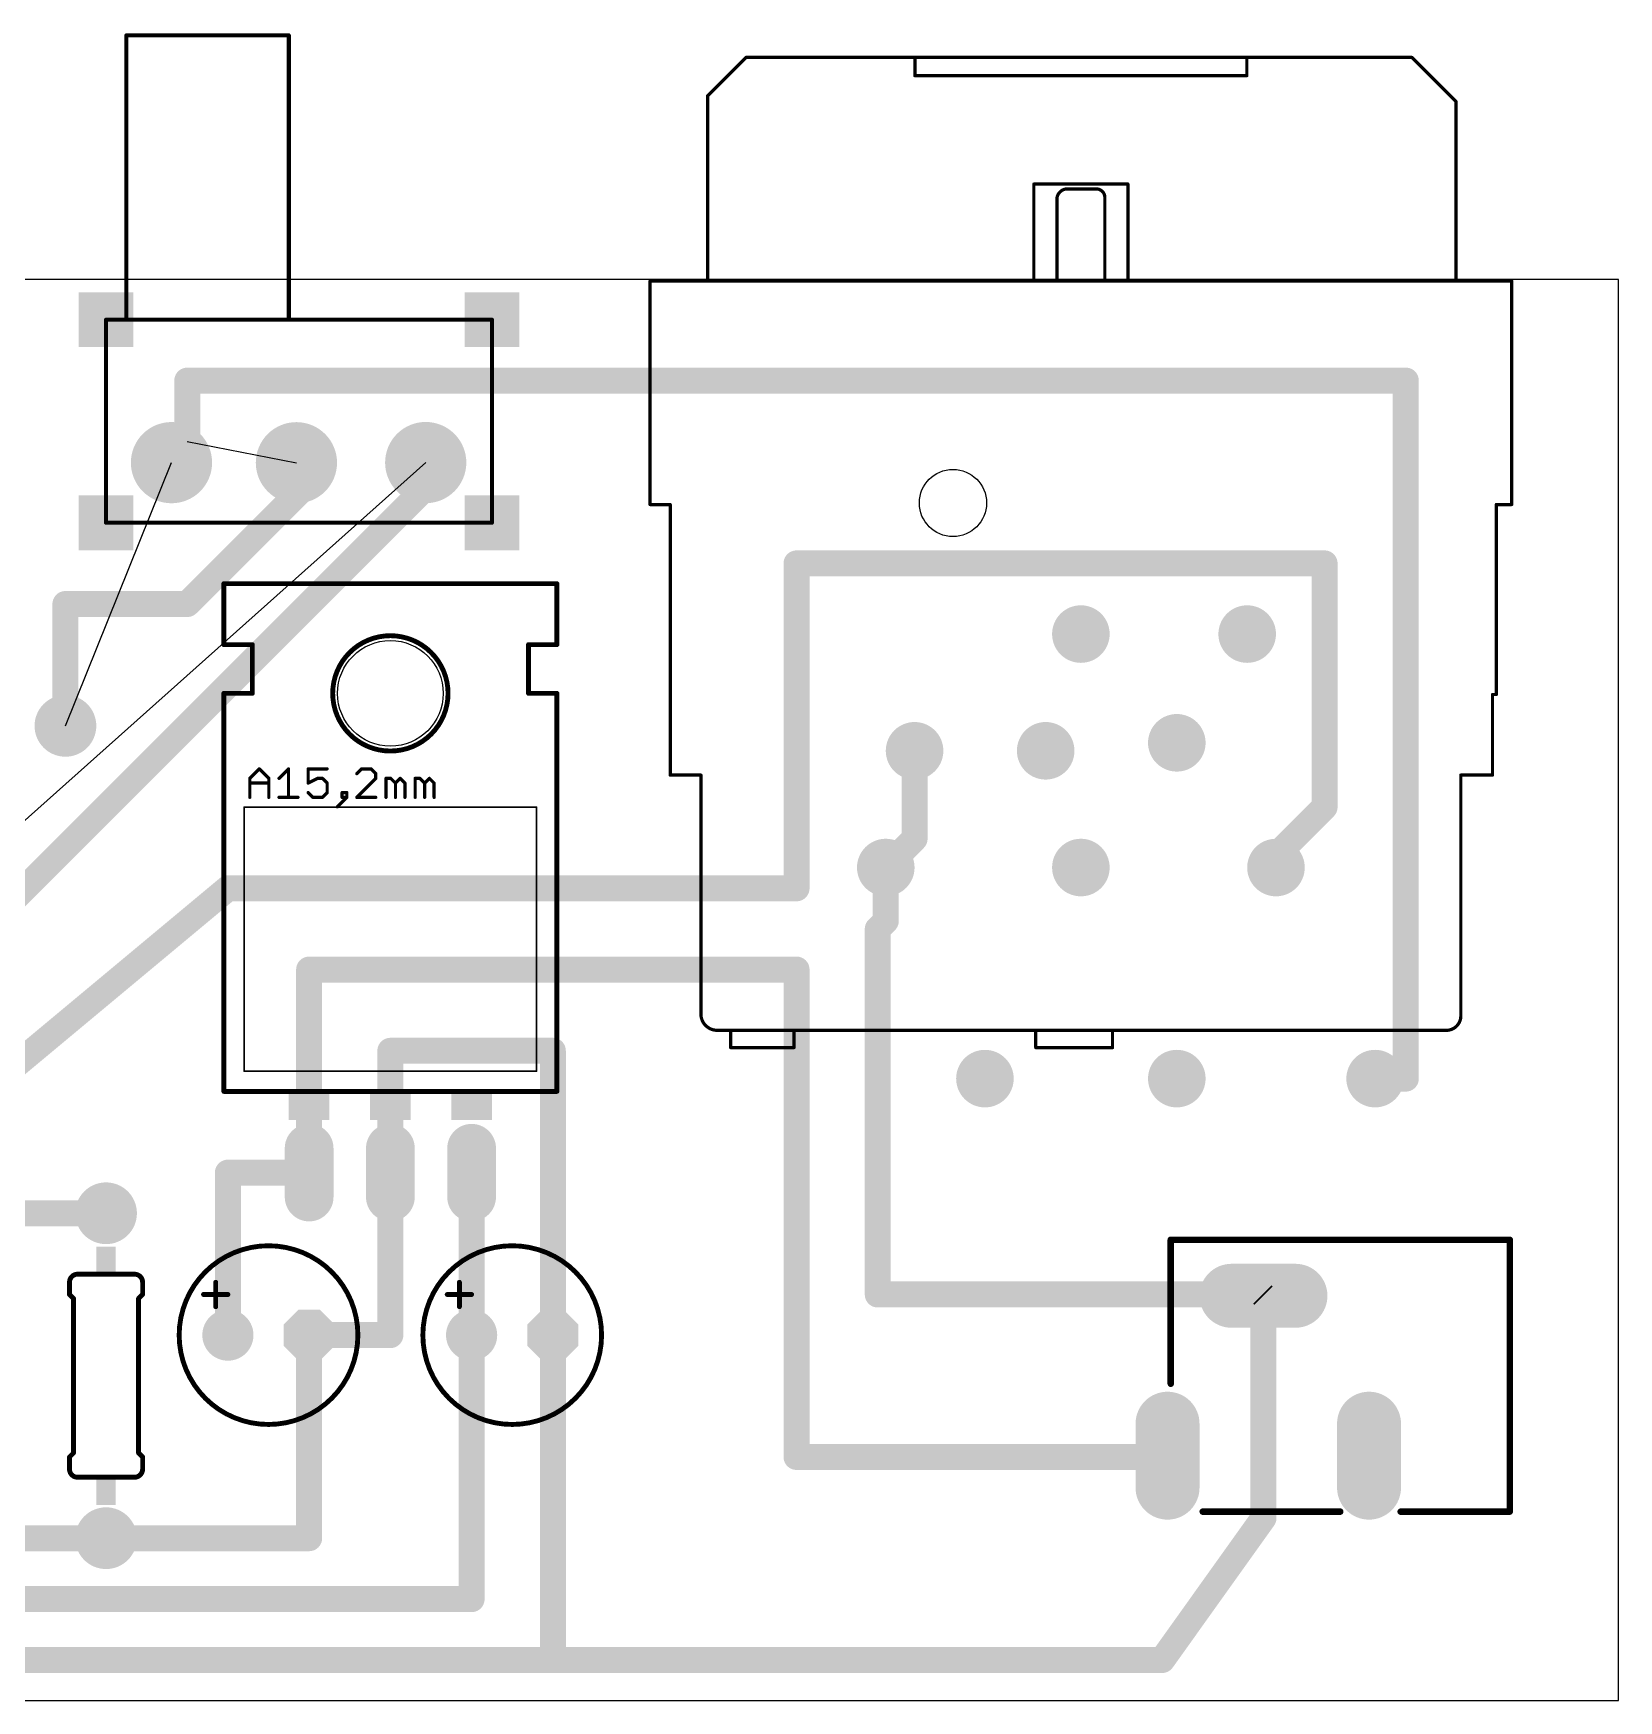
# Model space of a CAD drawing. Extents: x -0.21 to 4.21, y 1.15 to 3.55.
# Drawn here: x 2.26 to 4.212, y 1.15 to 3.203 of the extents above; entities that cross this region are included whole.
import ezdxf

# ---------------------------------------------------------------- set-up
doc = ezdxf.new("R2010")
doc.units = 0
for name, color, linetype in [('16', 175, 'CONTINUOUS'), ('17', 82, 'CONTINUOUS'), ('19', 53, 'CONTINUOUS'), ('20', 7, 'CONTINUOUS'), ('21', 253, 'CONTINUOUS')]:
    doc.layers.add(name, color=color, linetype=linetype)

# ---------------------------------------------------------------- blocks, each defined once
blk = doc.blocks.new('ROUNDP')
at = {"const_width": 0.5}
blk.add_lwpolyline([(0, -0.25, 1), (0, 0.25, 1), (0, -0.25)], format="xyb", dxfattribs=at)
blk = doc.blocks.new('OCTAGONP')
at = {"const_width": 0.5}
blk.add_lwpolyline([(-0.25, -0.103553), (-0.25, 0.103553), (-0.103553, 0.25), (0.103553, 0.25), (0.25, 0.103553), (0.25, -0.103553), (0.103553, -0.25), (-0.103553, -0.25), (-0.25, -0.103553), (-0.25, 0.103553)], dxfattribs=at)
blk = doc.blocks.new('RECT')
blk.add_solid([(-0.5, -0.5), (0.5, -0.5), (-0.5, 0.5), (0.5, 0.5)])
blk = doc.blocks.new('LONGP100')
at = {"const_width": 1}
blk.add_lwpolyline([(-0.5, 0), (0.5, 0)], dxfattribs=at)
at = {"const_width": 0.5}
for points in [[(-0.5, 0.25, 1), (-0.5, -0.25)], [(0.5, -0.25, 1), (0.5, 0.25)]]:
    blk.add_lwpolyline(points, format="xyb", dxfattribs=at)
blk = doc.blocks.new('SQUAREP')
blk.add_solid([(-0.5, -0.5), (0.5, -0.5), (-0.5, 0.5), (0.5, 0.5)])

msp = doc.modelspace()

# ---------------------------------------------------------------- linework, layer by layer
at = {"layer": '16', "const_width": 0.032}
for points in [[(3.95, 2.775), (2.45, 2.775)], [(2.45, 2.775), (2.45, 2.7)], [(3.95, 1.915748), (3.95, 2.775)], [(2.75, 2.65), (2.2, 2.1)], [(2.6, 2.65), (2.45, 2.5)], [(3.2, 2.15), (3.2, 2.55)], [(3.2, 2.55), (3.85, 2.55)], [(3.85, 2.25), (3.85, 2.55)], [(2.45, 2.5), (2.3, 2.5)], [(2.3, 2.5), (2.3, 2.35)], [(3.345276, 2.319291), (3.345276, 2.211024)], [(3.790157, 2.190157), (3.85, 2.25)], [(3.345276, 2.211024), (3.309843, 2.175591)], [(3.790157, 2.175591), (3.790157, 2.190157)], [(3.309843, 2.175591), (3.309843, 2.109843)], [(2.2, 1.9), (2.5, 2.15)], [(3.2, 2.15), (2.5, 2.15)], [(3.309843, 2.109843), (3.3, 2.1)], [(3.3, 2.1), (3.3, 1.65)], [(2.6, 1.8), (2.6, 2.05)], [(2.6, 2.05), (3.2, 2.05)], [(3.2, 2.05), (3.2, 1.45)], [(2.9, 1.95), (2.7, 1.95)], [(2.7, 1.95), (2.7, 1.8)], [(2.9, 1.6), (2.9, 1.95)], [(3.912205, 1.915748), (3.95, 1.915748)], [(2.6, 1.8), (2.5, 1.8)], [(2.5, 1.8), (2.5, 1.6)], [(2.7, 1.8), (2.7, 1.6)], [(2.8, 1.8), (2.8, 1.6)], [(2.35, 1.75), (2.175, 1.75)], [(3.3, 1.65), (3.773228, 1.65)], [(3.773228, 1.65), (3.774803, 1.648425)], [(3.774803, 1.648425), (3.774803, 1.374803)], [(2.7, 1.6), (2.6, 1.6)], [(2.6, 1.35), (2.6, 1.6)], [(2.8, 1.275), (2.8, 1.6)], [(2.9, 1.2), (2.9, 1.6)], [(3.2, 1.45), (3.656693, 1.45)], [(3.656693, 1.45), (3.656693, 1.451575)], [(3.774803, 1.374803), (3.65, 1.2)], [(2.35, 1.35), (2.175, 1.35)], [(2.35, 1.35), (2.6, 1.35)], [(2, 1.275), (2.8, 1.275)], [(0.3, 1.2), (2.9, 1.2)], [(3.65, 1.2), (2.9, 1.2)]]:
    msp.add_lwpolyline(points, dxfattribs=at)
at = {"layer": '16', "const_width": 0.016}
for points in [[(2.45, 2.783, 1), (2.45, 2.767)], [(2.458, 2.775, 1), (2.442, 2.775)], [(3.958, 2.775, 1), (3.942, 2.775)], [(3.95, 2.767, 1), (3.95, 2.783)], [(2.442, 2.7, 1), (2.458, 2.7)], [(2.605657, 2.644343, 1), (2.594343, 2.655657)], [(2.755657, 2.644343, 1), (2.744343, 2.655657)], [(3.208, 2.55, 1), (3.192, 2.55)], [(3.2, 2.558, 1), (3.2, 2.542)], [(3.858, 2.55, 1), (3.842, 2.55)], [(3.85, 2.542, 1), (3.85, 2.558)], [(2.3, 2.508, 1), (2.3, 2.492)], [(2.308, 2.5, 1), (2.292, 2.5)], [(2.444343, 2.505657, 1), (2.455657, 2.494343)], [(2.45, 2.492, 1), (2.45, 2.508)], [(2.292, 2.35, 1), (2.308, 2.35)], [(3.353276, 2.319291, 1), (3.337276, 2.319291)], [(3.842, 2.25, 1), (3.858, 2.25)], [(3.855657, 2.244343, 1), (3.844343, 2.255657)], [(3.337276, 2.211024, 1), (3.353276, 2.211024)], [(3.350932, 2.205367, 1), (3.339619, 2.21668)], [(3.798157, 2.190157, 1), (3.782157, 2.190157)], [(3.784501, 2.195814, 1), (3.795814, 2.184501)], [(3.317843, 2.175591, 1), (3.301843, 2.175591)], [(3.304186, 2.181247, 1), (3.315499, 2.169934)], [(3.782157, 2.175591, 1), (3.798157, 2.175591)], [(2.5, 2.158, 1), (2.5, 2.142)], [(2.505121, 2.143854, 1), (2.494879, 2.156146)], [(3.192, 2.15, 1), (3.208, 2.15)], [(3.2, 2.142, 1), (3.2, 2.158)], [(3.308, 2.1, 1), (3.292, 2.1)], [(3.301843, 2.109843, 1), (3.317843, 2.109843)], [(3.315499, 2.104186, 1), (3.304186, 2.115499)], [(3.294343, 2.105657, 1), (3.305657, 2.094343)], [(2.608, 2.05, 1), (2.592, 2.05)], [(2.6, 2.058, 1), (2.6, 2.042)], [(3.208, 2.05, 1), (3.192, 2.05)], [(3.2, 2.042, 1), (3.2, 2.058)], [(2.7, 1.958, 1), (2.7, 1.942)], [(2.708, 1.95, 1), (2.692, 1.95)], [(2.908, 1.95, 1), (2.892, 1.95)], [(2.9, 1.942, 1), (2.9, 1.958)], [(3.912205, 1.923748, 1), (3.912205, 1.907748)], [(3.95, 1.907748, 1), (3.95, 1.923748)], [(3.942, 1.915748, 1), (3.958, 1.915748)], [(2.5, 1.808, 1), (2.5, 1.792)], [(2.508, 1.8, 1), (2.492, 1.8)], [(2.592, 1.8, 1), (2.608, 1.8)], [(2.6, 1.792, 1), (2.6, 1.808)], [(2.708, 1.8, 1), (2.692, 1.8)], [(2.692, 1.8, 1), (2.708, 1.8)], [(2.808, 1.8, 1), (2.792, 1.8)], [(2.35, 1.742, 1), (2.35, 1.758)], [(3.3, 1.658, 1), (3.3, 1.642)], [(3.778885, 1.655657, 1), (3.767571, 1.644343)], [(3.782803, 1.648425, 1), (3.766803, 1.648425)], [(3.773228, 1.642, 1), (3.773228, 1.658)], [(3.292, 1.65, 1), (3.308, 1.65)], [(3.769146, 1.642768, 1), (3.78046, 1.654082)], [(2.492, 1.6, 1), (2.508, 1.6)], [(2.6, 1.608, 1), (2.6, 1.592)], [(2.608, 1.6, 1), (2.592, 1.6)], [(2.692, 1.6, 1), (2.708, 1.6)], [(2.7, 1.592, 1), (2.7, 1.608)], [(2.808, 1.6, 1), (2.792, 1.6)], [(2.792, 1.6, 1), (2.808, 1.6)], [(2.908, 1.6, 1), (2.892, 1.6)], [(2.892, 1.6, 1), (2.908, 1.6)], [(3.2, 1.458, 1), (3.2, 1.442)], [(3.192, 1.45, 1), (3.208, 1.45)], [(3.664693, 1.451575, 1), (3.648693, 1.451575)], [(3.648693, 1.45, 1), (3.664693, 1.45)], [(3.656693, 1.442, 1), (3.656693, 1.458)], [(3.766803, 1.374803, 1), (3.782803, 1.374803)], [(3.781314, 1.370155, 1), (3.768292, 1.379452)], [(2.35, 1.358, 1), (2.35, 1.342)], [(2.35, 1.342, 1), (2.35, 1.358)], [(2.592, 1.35, 1), (2.608, 1.35)], [(2.6, 1.342, 1), (2.6, 1.358)], [(2.792, 1.275, 1), (2.808, 1.275)], [(2.8, 1.267, 1), (2.8, 1.283)], [(2.9, 1.208, 1), (2.9, 1.192)], [(2.9, 1.192, 1), (2.9, 1.208)], [(3.643489, 1.204649, 1), (3.656511, 1.195351)], [(3.65, 1.192, 1), (3.65, 1.208)], [(2.892, 1.2, 1), (2.908, 1.2)]]:
    msp.add_lwpolyline(points, format="xyb", dxfattribs=at)
at = {"layer": '19'}
for p, q in [((2.45, 2.7), (2.584335, 2.673898)), ((2.1, 2.1), (2.743508, 2.674094)), ((2.3, 2.35), (2.430539, 2.674008))]:
    msp.add_line(p, q, dxfattribs=at)
at = {"layer": '20'}
for p, q in [((4.212008, 2.899606), (0.2, 2.899606)), ((4.212008, 1.15), (4.212008, 2.899606)), ((0.2, 1.15), (4.212008, 1.15))]:
    msp.add_line(p, q, dxfattribs=at)
for centre, radius in [((3.39252, 2.624409), 0.041339), ((2.7, 2.39), 0.065)]:
    msp.add_circle(centre, radius, dxfattribs=at)
at = {"layer": '21'}
for points, const_width in [([(2.375, 2.85), (2.375, 3.2)], 0.005), ([(2.375, 3.2), (2.575, 3.2)], 0.005), ([(2.575, 3.2), (2.575, 2.85)], 0.005), ([(3.137795, 3.172835), (3.090551, 3.125591)], 0.004), ([(3.596063, 3.172835), (3.137795, 3.172835)], 0.004), ([(3.345669, 3.171654), (3.345669, 3.150394)], 0.004), ([(3.95748, 3.172835), (3.595276, 3.172835)], 0.004), ([(3.754331, 3.150394), (3.754331, 3.170472)], 0.004), ([(4.011811, 3.118504), (3.95748, 3.172835)], 0.004), ([(3.345669, 3.150394), (3.754331, 3.150394)], 0.004), ([(3.090551, 3.125591), (3.090551, 2.897638)], 0.004), ([(4.011811, 2.897638), (4.011811, 3.118504)], 0.004), ([(3.607874, 3.016929), (3.492126, 3.016929)], 0.004), ([(3.492126, 3.016929), (3.492126, 2.898819)], 0.004), ([(3.607874, 2.898819), (3.607874, 3.016929)], 0.004), ([(3.520472, 2.998031), (3.520472, 2.9)], 0.004), ([(3.568898, 3.011024), (3.533465, 3.011024)], 0.004), ([(3.579528, 2.9), (3.579528, 3.000394)], 0.004), ([(3.090551, 2.897638), (3.019685, 2.897638)], 0.004), ([(3.019685, 2.897638), (3.019685, 2.622441)], 0.004), ([(4.011811, 2.897638), (3.091732, 2.897638)], 0.004), ([(4.080315, 2.897638), (4.011811, 2.897638)], 0.004), ([(4.080315, 2.622441), (4.080315, 2.897638)], 0.004), ([(2.375, 2.85), (2.35, 2.85)], 0.005), ([(2.35, 2.85), (2.35, 2.6)], 0.005), ([(2.575, 2.85), (2.375, 2.85)], 0.005), ([(2.825, 2.85), (2.575, 2.85)], 0.005), ([(2.825, 2.6), (2.825, 2.85)], 0.005), ([(3.019685, 2.622441), (3.044488, 2.622441)], 0.004), ([(3.044488, 2.622441), (3.044488, 2.28937)], 0.004), ([(4.061417, 2.388583), (4.061417, 2.622441)], 0.004), ([(4.061417, 2.622441), (4.080315, 2.622441)], 0.004), ([(2.35, 2.6), (2.575, 2.6)], 0.005), ([(2.575, 2.6), (2.775, 2.6)], 0.005), ([(2.775, 2.6), (2.825, 2.6)], 0.005), ([(2.905, 2.525), (2.495, 2.525)], 0.006), ([(2.495, 2.45), (2.495, 2.525)], 0.006), ([(2.905, 2.45), (2.905, 2.525)], 0.006), ([(2.53, 2.45), (2.495, 2.45)], 0.006), ([(2.53, 2.39), (2.53, 2.45)], 0.006), ([(2.87, 2.39), (2.87, 2.45)], 0.006), ([(2.87, 2.45), (2.905, 2.45)], 0.006), ([(2.495, 1.9), (2.495, 2.39)], 0.006), ([(2.495, 2.39), (2.53, 2.39)], 0.006), ([(2.905, 2.39), (2.87, 2.39)], 0.006), ([(2.905, 1.9), (2.905, 2.39)], 0.006), ([(4.056693, 2.28937), (4.056693, 2.388583)], 0.004), ([(4.056693, 2.388583), (4.061417, 2.388583)], 0.004), ([(2.527, 2.285353), (2.538677, 2.29703)], 0.004), ([(2.538677, 2.29703), (2.550353, 2.285353)], 0.004), ([(2.562911, 2.285353), (2.574587, 2.29703)], 0.004), ([(2.574587, 2.29703), (2.574587, 2.262)], 0.004), ([(2.622175, 2.29703), (2.598821, 2.29703)], 0.004), ([(2.598821, 2.29703), (2.598821, 2.279515)], 0.004), ([(2.664511, 2.29703), (2.658672, 2.291192)], 0.004), ([(2.676187, 2.29703), (2.664511, 2.29703)], 0.004), ([(2.682026, 2.291192), (2.676187, 2.29703)], 0.004), ([(2.527, 2.262), (2.527, 2.285353)], 0.004), ([(2.527, 2.279515), (2.550353, 2.279515)], 0.004), ([(2.550353, 2.285353), (2.550353, 2.262)], 0.004), ([(2.598821, 2.279515), (2.610498, 2.285353)], 0.004), ([(2.610498, 2.285353), (2.616336, 2.285353)], 0.004), ([(2.616336, 2.285353), (2.622175, 2.279515)], 0.004), ([(2.622175, 2.279515), (2.622175, 2.267838)], 0.004), ([(2.658672, 2.262), (2.682026, 2.285353)], 0.004), ([(2.682026, 2.285353), (2.682026, 2.291192)], 0.004), ([(2.694583, 2.262), (2.694583, 2.285353)], 0.004), ([(2.694583, 2.285353), (2.700421, 2.285353)], 0.004), ([(2.700421, 2.285353), (2.70626, 2.279515)], 0.004), ([(2.70626, 2.279515), (2.712098, 2.285353)], 0.004), ([(2.70626, 2.279515), (2.70626, 2.262)], 0.004), ([(2.712098, 2.285353), (2.717936, 2.279515)], 0.004), ([(2.717936, 2.279515), (2.717936, 2.262)], 0.004), ([(2.730494, 2.262), (2.730494, 2.285353)], 0.004), ([(2.730494, 2.285353), (2.736332, 2.285353)], 0.004), ([(2.736332, 2.285353), (2.74217, 2.279515)], 0.004), ([(2.74217, 2.279515), (2.748009, 2.285353)], 0.004), ([(2.74217, 2.279515), (2.74217, 2.262)], 0.004), ([(2.748009, 2.285353), (2.753847, 2.279515)], 0.004), ([(2.753847, 2.279515), (2.753847, 2.262)], 0.004), ([(3.044488, 2.28937), (3.082283, 2.28937)], 0.004), ([(3.082283, 2.28937), (3.082283, 1.995276)], 0.004), ([(4.017717, 1.992913), (4.017717, 2.28937)], 0.004), ([(4.017717, 2.28937), (4.056693, 2.28937)], 0.004), ([(2.562911, 2.262), (2.586264, 2.262)], 0.004), ([(2.60466, 2.262), (2.598821, 2.267838)], 0.004), ([(2.616336, 2.262), (2.60466, 2.262)], 0.004), ([(2.622175, 2.267838), (2.616336, 2.262)], 0.004), ([(2.634732, 2.250323), (2.646409, 2.262)], 0.004), ([(2.646409, 2.267838), (2.64057, 2.267838)], 0.004), ([(2.64057, 2.267838), (2.64057, 2.262)], 0.004), ([(2.64057, 2.262), (2.646409, 2.262)], 0.004), ([(2.646409, 2.262), (2.646409, 2.267838)], 0.004), ([(2.682026, 2.262), (2.658672, 2.262)], 0.004), ([(2.88, 2.25), (2.52, 2.25)], 0.002), ([(2.52, 1.925), (2.52, 2.25)], 0.002), ([(2.88, 2.25), (2.88, 1.925)], 0.002), ([(3.102362, 1.975197), (4, 1.975197)], 0.004), ([(3.118898, 1.953937), (3.118898, 1.974016)], 0.004), ([(3.19685, 1.972835), (3.19685, 1.953937)], 0.004), ([(3.494488, 1.953937), (3.494488, 1.974016)], 0.004), ([(3.588976, 1.972835), (3.588976, 1.953937)], 0.004), ([(3.19685, 1.953937), (3.118898, 1.953937)], 0.004), ([(3.588976, 1.953937), (3.494488, 1.953937)], 0.004), ([(2.52, 1.925), (2.88, 1.925)], 0.002), ([(2.495, 1.9), (2.905, 1.9)], 0.006), ([(3.66063, 1.717323), (3.66063, 1.540157)], 0.008), ([(4.077953, 1.717323), (3.66063, 1.717323)], 0.008), ([(4.077953, 1.382677), (4.077953, 1.717323)], 0.008), ([(4.077953, 1.717323), (4.077953, 1.715354)], 0.008), ([(2.305, 1.665), (2.305, 1.65)], 0.006), ([(2.385, 1.675), (2.315, 1.675)], 0.006), ([(2.395, 1.665), (2.395, 1.65)], 0.006), ([(2.485, 1.65), (2.485, 1.665)], 0.006), ([(2.785, 1.65), (2.785, 1.665)], 0.006), ([(2.31, 1.645), (2.305, 1.65)], 0.006), ([(2.31, 1.645), (2.31, 1.455)], 0.006), ([(2.39, 1.645), (2.395, 1.65)], 0.006), ([(2.39, 1.645), (2.39, 1.455)], 0.006), ([(2.47, 1.65), (2.485, 1.65)], 0.006), ([(2.485, 1.635), (2.485, 1.65)], 0.006), ([(2.485, 1.65), (2.5, 1.65)], 0.006), ([(2.77, 1.65), (2.785, 1.65)], 0.006), ([(2.785, 1.635), (2.785, 1.65)], 0.006), ([(2.785, 1.65), (2.8, 1.65)], 0.006), ([(2.31, 1.455), (2.305, 1.45)], 0.006), ([(2.39, 1.455), (2.395, 1.45)], 0.006), ([(2.305, 1.435), (2.305, 1.45)], 0.006), ([(2.395, 1.435), (2.395, 1.45)], 0.006), ([(2.385, 1.425), (2.315, 1.425)], 0.006), ([(3.7, 1.382677), (3.869291, 1.382677)], 0.008), ([(3.943701, 1.382677), (4.077953, 1.382677)], 0.008)]:
    msp.add_lwpolyline(points, dxfattribs=dict(at, const_width=const_width))
for points, const_width in [([(2.37625, 3.2, 1), (2.37375, 3.2)], 0.0025), ([(2.375, 3.20125, 1), (2.375, 3.19875)], 0.0025), ([(2.57625, 3.2, 1), (2.57375, 3.2)], 0.0025), ([(2.575, 3.19875, 1), (2.575, 3.20125)], 0.0025), ([(3.137795, 3.173835, 1), (3.137795, 3.171835)], 0.002), ([(3.138502, 3.172128, 1), (3.137088, 3.173542)], 0.002), ([(3.346669, 3.171654, 1), (3.344669, 3.171654)], 0.002), ([(3.595276, 3.173835, 1), (3.595276, 3.171835)], 0.002), ([(3.596063, 3.171835, 1), (3.596063, 3.173835)], 0.002), ([(3.755331, 3.170472, 1), (3.753331, 3.170472)], 0.002), ([(3.958187, 3.173542, 1), (3.956773, 3.172128)], 0.002), ([(3.95748, 3.171835, 1), (3.95748, 3.173835)], 0.002), ([(3.345669, 3.151394, 1), (3.345669, 3.149394)], 0.002), ([(3.344669, 3.150394, 1), (3.346669, 3.150394)], 0.002), ([(3.753331, 3.150394, 1), (3.755331, 3.150394)], 0.002), ([(3.754331, 3.149394, 1), (3.754331, 3.151394)], 0.002), ([(3.091551, 3.125591, 1), (3.089551, 3.125591)], 0.002), ([(3.089844, 3.126298, 1), (3.091258, 3.124883)], 0.002), ([(4.012811, 3.118504, 1), (4.010811, 3.118504)], 0.002), ([(4.011104, 3.117797, 1), (4.012518, 3.119211)], 0.002), ([(3.492126, 3.017929, 1), (3.492126, 3.015929)], 0.002), ([(3.493126, 3.016929, 1), (3.491126, 3.016929)], 0.002), ([(3.608874, 3.016929, 1), (3.606874, 3.016929)], 0.002), ([(3.607874, 3.015929, 1), (3.607874, 3.017929)], 0.002), ([(3.533465, 3.011024, 0.414214), (3.520472, 2.998031)], 0.004), ([(3.521472, 2.998031, 1), (3.519472, 2.998031)], 0.002), ([(3.519472, 2.998031, 1), (3.521472, 2.998031)], 0.002), ([(3.533465, 3.012024, 1), (3.533465, 3.010024)], 0.002), ([(3.533465, 3.010024, 1), (3.533465, 3.012024)], 0.002), ([(3.579528, 3.000394, 0.414214), (3.568898, 3.011024)], 0.004), ([(3.568898, 3.012024, 1), (3.568898, 3.010024)], 0.002), ([(3.568898, 3.010024, 1), (3.568898, 3.012024)], 0.002), ([(3.580528, 3.000394, 1), (3.578528, 3.000394)], 0.002), ([(3.578528, 3.000394, 1), (3.580528, 3.000394)], 0.002), ([(3.019685, 2.898638, 1), (3.019685, 2.896638)], 0.002), ([(3.020685, 2.897638, 1), (3.018685, 2.897638)], 0.002), ([(3.089551, 2.897638, 1), (3.091551, 2.897638)], 0.002), ([(3.090551, 2.896638, 1), (3.090551, 2.898638)], 0.002), ([(3.091732, 2.898638, 1), (3.091732, 2.896638)], 0.002), ([(3.491126, 2.898819, 1), (3.493126, 2.898819)], 0.002), ([(3.519472, 2.9, 1), (3.521472, 2.9)], 0.002), ([(3.578528, 2.9, 1), (3.580528, 2.9)], 0.002), ([(3.606874, 2.898819, 1), (3.608874, 2.898819)], 0.002), ([(4.011811, 2.898638, 1), (4.011811, 2.896638)], 0.002), ([(4.010811, 2.897638, 1), (4.012811, 2.897638)], 0.002), ([(4.011811, 2.896638, 1), (4.011811, 2.898638)], 0.002), ([(4.081315, 2.897638, 1), (4.079315, 2.897638)], 0.002), ([(4.080315, 2.896638, 1), (4.080315, 2.898638)], 0.002), ([(2.35, 2.85125, 1), (2.35, 2.84875)], 0.0025), ([(2.35125, 2.85, 1), (2.34875, 2.85)], 0.0025), ([(2.375, 2.85125, 1), (2.375, 2.84875)], 0.0025), ([(2.37375, 2.85, 1), (2.37625, 2.85)], 0.0025), ([(2.375, 2.84875, 1), (2.375, 2.85125)], 0.0025), ([(2.575, 2.85125, 1), (2.575, 2.84875)], 0.0025), ([(2.57375, 2.85, 1), (2.57625, 2.85)], 0.0025), ([(2.575, 2.84875, 1), (2.575, 2.85125)], 0.0025), ([(2.82625, 2.85, 1), (2.82375, 2.85)], 0.0025), ([(2.825, 2.84875, 1), (2.825, 2.85125)], 0.0025), ([(3.019685, 2.623441, 1), (3.019685, 2.621441)], 0.002), ([(3.018685, 2.622441, 1), (3.020685, 2.622441)], 0.002), ([(3.045488, 2.622441, 1), (3.043488, 2.622441)], 0.002), ([(3.044488, 2.621441, 1), (3.044488, 2.623441)], 0.002), ([(4.062417, 2.622441, 1), (4.060417, 2.622441)], 0.002), ([(4.061417, 2.623441, 1), (4.061417, 2.621441)], 0.002), ([(4.079315, 2.622441, 1), (4.081315, 2.622441)], 0.002), ([(4.080315, 2.621441, 1), (4.080315, 2.623441)], 0.002), ([(2.35, 2.60125, 1), (2.35, 2.59875)], 0.0025), ([(2.34875, 2.6, 1), (2.35125, 2.6)], 0.0025), ([(2.575, 2.60125, 1), (2.575, 2.59875)], 0.0025), ([(2.575, 2.59875, 1), (2.575, 2.60125)], 0.0025), ([(2.775, 2.60125, 1), (2.775, 2.59875)], 0.0025), ([(2.775, 2.59875, 1), (2.775, 2.60125)], 0.0025), ([(2.82375, 2.6, 1), (2.82625, 2.6)], 0.0025), ([(2.825, 2.59875, 1), (2.825, 2.60125)], 0.0025), ([(2.495, 2.5265, 1), (2.495, 2.5235)], 0.003), ([(2.4965, 2.525, 1), (2.4935, 2.525)], 0.003), ([(2.9065, 2.525, 1), (2.9035, 2.525)], 0.003), ([(2.905, 2.5235, 1), (2.905, 2.5265)], 0.003), ([(2.7, 2.319, 1), (2.7, 2.461, 1), (2.7, 2.319)], 0.006), ([(2.495, 2.4515, 1), (2.495, 2.4485)], 0.003), ([(2.4935, 2.45, 1), (2.4965, 2.45)], 0.003), ([(2.5315, 2.45, 1), (2.5285, 2.45)], 0.003), ([(2.53, 2.4485, 1), (2.53, 2.4515)], 0.003), ([(2.8715, 2.45, 1), (2.8685, 2.45)], 0.003), ([(2.87, 2.4515, 1), (2.87, 2.4485)], 0.003), ([(2.9035, 2.45, 1), (2.9065, 2.45)], 0.003), ([(2.905, 2.4485, 1), (2.905, 2.4515)], 0.003), ([(2.4965, 2.39, 1), (2.4935, 2.39)], 0.003), ([(2.495, 2.3915, 1), (2.495, 2.3885)], 0.003), ([(2.5285, 2.39, 1), (2.5315, 2.39)], 0.003), ([(2.53, 2.3885, 1), (2.53, 2.3915)], 0.003), ([(2.87, 2.3915, 1), (2.87, 2.3885)], 0.003), ([(2.8685, 2.39, 1), (2.8715, 2.39)], 0.003), ([(2.9065, 2.39, 1), (2.9035, 2.39)], 0.003), ([(2.905, 2.3885, 1), (2.905, 2.3915)], 0.003), ([(4.057693, 2.388583, 1), (4.055693, 2.388583)], 0.002), ([(4.056693, 2.389583, 1), (4.056693, 2.387583)], 0.002), ([(4.060417, 2.388583, 1), (4.062417, 2.388583)], 0.002), ([(4.061417, 2.387583, 1), (4.061417, 2.389583)], 0.002), ([(2.539384, 2.297737, 1), (2.537969, 2.296323)], 0.002), ([(2.539384, 2.296323, 1), (2.537969, 2.297737)], 0.002), ([(2.575587, 2.29703, 1), (2.573587, 2.29703)], 0.002), ([(2.575294, 2.296323, 1), (2.57388, 2.297737)], 0.002), ([(2.598821, 2.29803, 1), (2.598821, 2.29603)], 0.002), ([(2.599821, 2.29703, 1), (2.597821, 2.29703)], 0.002), ([(2.622175, 2.29603, 1), (2.622175, 2.29803)], 0.002), ([(2.664511, 2.29803, 1), (2.664511, 2.29603)], 0.002), ([(2.665218, 2.296323, 1), (2.663804, 2.297737)], 0.002), ([(2.676894, 2.297737, 1), (2.67548, 2.296323)], 0.002), ([(2.676187, 2.29603, 1), (2.676187, 2.29803)], 0.002), ([(2.528, 2.285353, 1), (2.526, 2.285353)], 0.002), ([(2.526293, 2.28606, 1), (2.527707, 2.284646)], 0.002), ([(2.527, 2.280515, 1), (2.527, 2.278515)], 0.002), ([(2.551353, 2.285353, 1), (2.549353, 2.285353)], 0.002), ([(2.549646, 2.284646, 1), (2.55106, 2.28606)], 0.002), ([(2.550353, 2.278515, 1), (2.550353, 2.280515)], 0.002), ([(2.562204, 2.28606, 1), (2.563618, 2.284646)], 0.002), ([(2.598374, 2.280409, 1), (2.599269, 2.27862)], 0.002), ([(2.597821, 2.279515, 1), (2.599821, 2.279515)], 0.002), ([(2.610498, 2.286353, 1), (2.610498, 2.284353)], 0.002), ([(2.610945, 2.284459, 1), (2.610051, 2.286248)], 0.002), ([(2.617043, 2.28606, 1), (2.615629, 2.284646)], 0.002), ([(2.616336, 2.284353, 1), (2.616336, 2.286353)], 0.002), ([(2.623175, 2.279515, 1), (2.621175, 2.279515)], 0.002), ([(2.621467, 2.278808, 1), (2.622882, 2.280222)], 0.002), ([(2.657965, 2.291899, 1), (2.65938, 2.290484)], 0.002), ([(2.683026, 2.291192, 1), (2.681026, 2.291192)], 0.002), ([(2.681026, 2.285353, 1), (2.683026, 2.285353)], 0.002), ([(2.681319, 2.290484, 1), (2.682733, 2.291899)], 0.002), ([(2.682733, 2.284646, 1), (2.681319, 2.28606)], 0.002), ([(2.695583, 2.285353, 1), (2.693583, 2.285353)], 0.002), ([(2.694583, 2.286353, 1), (2.694583, 2.284353)], 0.002), ([(2.701128, 2.28606, 1), (2.699714, 2.284646)], 0.002), ([(2.700421, 2.284353, 1), (2.700421, 2.286353)], 0.002), ([(2.70726, 2.279515, 1), (2.70526, 2.279515)], 0.002), ([(2.705553, 2.280222, 1), (2.706967, 2.278808)], 0.002), ([(2.705553, 2.278808, 1), (2.706967, 2.280222)], 0.002), ([(2.712805, 2.28606, 1), (2.711391, 2.284646)], 0.002), ([(2.712805, 2.284646, 1), (2.711391, 2.28606)], 0.002), ([(2.718936, 2.279515, 1), (2.716936, 2.279515)], 0.002), ([(2.717229, 2.278808, 1), (2.718643, 2.280222)], 0.002), ([(2.731494, 2.285353, 1), (2.729494, 2.285353)], 0.002), ([(2.730494, 2.286353, 1), (2.730494, 2.284353)], 0.002), ([(2.737039, 2.28606, 1), (2.735625, 2.284646)], 0.002), ([(2.736332, 2.284353, 1), (2.736332, 2.286353)], 0.002), ([(2.74317, 2.279515, 1), (2.74117, 2.279515)], 0.002), ([(2.741463, 2.280222, 1), (2.742878, 2.278808)], 0.002), ([(2.741463, 2.278808, 1), (2.742878, 2.280222)], 0.002), ([(2.748716, 2.28606, 1), (2.747302, 2.284646)], 0.002), ([(2.748716, 2.284646, 1), (2.747302, 2.28606)], 0.002), ([(2.754847, 2.279515, 1), (2.752847, 2.279515)], 0.002), ([(2.75314, 2.278808, 1), (2.754554, 2.280222)], 0.002), ([(3.044488, 2.29037, 1), (3.044488, 2.28837)], 0.002), ([(3.043488, 2.28937, 1), (3.045488, 2.28937)], 0.002), ([(3.083283, 2.28937, 1), (3.081283, 2.28937)], 0.002), ([(3.082283, 2.28837, 1), (3.082283, 2.29037)], 0.002), ([(4.018717, 2.28937, 1), (4.016717, 2.28937)], 0.002), ([(4.017717, 2.29037, 1), (4.017717, 2.28837)], 0.002), ([(4.055693, 2.28937, 1), (4.057693, 2.28937)], 0.002), ([(4.056693, 2.28837, 1), (4.056693, 2.29037)], 0.002), ([(2.526, 2.262, 1), (2.528, 2.262)], 0.002), ([(2.549353, 2.262, 1), (2.551353, 2.262)], 0.002), ([(2.562911, 2.263, 1), (2.562911, 2.261)], 0.002), ([(2.573587, 2.262, 1), (2.575587, 2.262)], 0.002), ([(2.586264, 2.261, 1), (2.586264, 2.263)], 0.002), ([(2.599528, 2.268545, 1), (2.598114, 2.267131)], 0.002), ([(2.60466, 2.263, 1), (2.60466, 2.261)], 0.002), ([(2.603952, 2.261293, 1), (2.605367, 2.262707)], 0.002), ([(2.615629, 2.262707, 1), (2.617043, 2.261293)], 0.002), ([(2.616336, 2.261, 1), (2.616336, 2.263)], 0.002), ([(2.621175, 2.267838, 1), (2.623175, 2.267838)], 0.002), ([(2.622882, 2.267131, 1), (2.621467, 2.268545)], 0.002), ([(2.64057, 2.268838, 1), (2.64057, 2.266838)], 0.002), ([(2.64157, 2.267838, 1), (2.63957, 2.267838)], 0.002), ([(2.64057, 2.263, 1), (2.64057, 2.261)], 0.002), ([(2.63957, 2.262, 1), (2.64157, 2.262)], 0.002), ([(2.647409, 2.267838, 1), (2.645409, 2.267838)], 0.002), ([(2.645409, 2.262, 1), (2.647409, 2.262)], 0.002), ([(2.647116, 2.261293, 1), (2.645701, 2.262707)], 0.002), ([(2.646409, 2.266838, 1), (2.646409, 2.268838)], 0.002), ([(2.646409, 2.261, 1), (2.646409, 2.263)], 0.002), ([(2.658672, 2.263, 1), (2.658672, 2.261)], 0.002), ([(2.657965, 2.262707, 1), (2.65938, 2.261293)], 0.002), ([(2.682026, 2.261, 1), (2.682026, 2.263)], 0.002), ([(2.693583, 2.262, 1), (2.695583, 2.262)], 0.002), ([(2.70526, 2.262, 1), (2.70726, 2.262)], 0.002), ([(2.716936, 2.262, 1), (2.718936, 2.262)], 0.002), ([(2.729494, 2.262, 1), (2.731494, 2.262)], 0.002), ([(2.74117, 2.262, 1), (2.74317, 2.262)], 0.002), ([(2.752847, 2.262, 1), (2.754847, 2.262)], 0.002), ([(2.52, 2.2505, 1), (2.52, 2.2495)], 0.001), ([(2.5205, 2.25, 1), (2.5195, 2.25)], 0.001), ([(2.634025, 2.251031, 1), (2.635439, 2.249616)], 0.002), ([(2.8805, 2.25, 1), (2.8795, 2.25)], 0.001), ([(2.88, 2.2495, 1), (2.88, 2.2505)], 0.001), ([(3.082283, 1.995276, 0.414214), (3.102362, 1.975197)], 0.004), ([(3.083283, 1.995276, 1), (3.081283, 1.995276)], 0.002), ([(3.081283, 1.995276, 1), (3.083283, 1.995276)], 0.002), ([(4, 1.975197, 0.414214), (4.017717, 1.992913)], 0.004), ([(4.018717, 1.992913, 1), (4.016717, 1.992913)], 0.002), ([(4.016717, 1.992913, 1), (4.018717, 1.992913)], 0.002), ([(3.102362, 1.976197, 1), (3.102362, 1.974197)], 0.002), ([(3.102362, 1.974197, 1), (3.102362, 1.976197)], 0.002), ([(3.119898, 1.974016, 1), (3.117898, 1.974016)], 0.002), ([(3.19785, 1.972835, 1), (3.19585, 1.972835)], 0.002), ([(3.495488, 1.974016, 1), (3.493488, 1.974016)], 0.002), ([(3.589976, 1.972835, 1), (3.587976, 1.972835)], 0.002), ([(4, 1.976197, 1), (4, 1.974197)], 0.002), ([(4, 1.974197, 1), (4, 1.976197)], 0.002), ([(3.118898, 1.954937, 1), (3.118898, 1.952937)], 0.002), ([(3.117898, 1.953937, 1), (3.119898, 1.953937)], 0.002), ([(3.19585, 1.953937, 1), (3.19785, 1.953937)], 0.002), ([(3.19685, 1.952937, 1), (3.19685, 1.954937)], 0.002), ([(3.494488, 1.954937, 1), (3.494488, 1.952937)], 0.002), ([(3.493488, 1.953937, 1), (3.495488, 1.953937)], 0.002), ([(3.587976, 1.953937, 1), (3.589976, 1.953937)], 0.002), ([(3.588976, 1.952937, 1), (3.588976, 1.954937)], 0.002), ([(2.52, 1.9255, 1), (2.52, 1.9245)], 0.001), ([(2.5195, 1.925, 1), (2.5205, 1.925)], 0.001), ([(2.8795, 1.925, 1), (2.8805, 1.925)], 0.001), ([(2.88, 1.9245, 1), (2.88, 1.9255)], 0.001), ([(2.495, 1.9015, 1), (2.495, 1.8985)], 0.003), ([(2.4935, 1.9, 1), (2.4965, 1.9)], 0.003), ([(2.9035, 1.9, 1), (2.9065, 1.9)], 0.003), ([(2.905, 1.8985, 1), (2.905, 1.9015)], 0.003), ([(2.55, 1.49, 1), (2.55, 1.71, 1), (2.55, 1.49)], 0.006), ([(2.85, 1.49, 1), (2.85, 1.71, 1), (2.85, 1.49)], 0.006), ([(3.66263, 1.717323, 1), (3.65863, 1.717323)], 0.004), ([(3.66063, 1.719323, 1), (3.66063, 1.715323)], 0.004), ([(4.079953, 1.717323, 1), (4.075953, 1.717323)], 0.004), ([(4.079953, 1.717323, 1), (4.075953, 1.717323)], 0.004), ([(4.075953, 1.715354, 1), (4.079953, 1.715354)], 0.004), ([(4.077953, 1.715323, 1), (4.077953, 1.719323)], 0.004), ([(2.315, 1.675, 0.414214), (2.305, 1.665)], 0.006), ([(2.3065, 1.665, 1), (2.3035, 1.665)], 0.003), ([(2.3035, 1.665, 1), (2.3065, 1.665)], 0.003), ([(2.315, 1.6765, 1), (2.315, 1.6735)], 0.003), ([(2.315, 1.6735, 1), (2.315, 1.6765)], 0.003), ([(2.395, 1.665, 0.414214), (2.385, 1.675)], 0.006), ([(2.385, 1.6765, 1), (2.385, 1.6735)], 0.003), ([(2.385, 1.6735, 1), (2.385, 1.6765)], 0.003), ([(2.3965, 1.665, 1), (2.3935, 1.665)], 0.003), ([(2.3935, 1.665, 1), (2.3965, 1.665)], 0.003), ([(2.4865, 1.665, 1), (2.4835, 1.665)], 0.003), ([(2.7865, 1.665, 1), (2.7835, 1.665)], 0.003), ([(2.306061, 1.651061, 1), (2.303939, 1.648939)], 0.003), ([(2.3035, 1.65, 1), (2.3065, 1.65)], 0.003), ([(2.3115, 1.645, 1), (2.3085, 1.645)], 0.003), ([(2.308939, 1.643939, 1), (2.311061, 1.646061)], 0.003), ([(2.3915, 1.645, 1), (2.3885, 1.645)], 0.003), ([(2.388939, 1.646061, 1), (2.391061, 1.643939)], 0.003), ([(2.3935, 1.65, 1), (2.3965, 1.65)], 0.003), ([(2.396061, 1.648939, 1), (2.393939, 1.651061)], 0.003), ([(2.47, 1.6515, 1), (2.47, 1.6485)], 0.003), ([(2.4865, 1.65, 1), (2.4835, 1.65)], 0.003), ([(2.485, 1.6515, 1), (2.485, 1.6485)], 0.003), ([(2.4835, 1.65, 1), (2.4865, 1.65)], 0.003), ([(2.485, 1.6485, 1), (2.485, 1.6515)], 0.003), ([(2.5, 1.6485, 1), (2.5, 1.6515)], 0.003), ([(2.77, 1.6515, 1), (2.77, 1.6485)], 0.003), ([(2.7865, 1.65, 1), (2.7835, 1.65)], 0.003), ([(2.785, 1.6515, 1), (2.785, 1.6485)], 0.003), ([(2.7835, 1.65, 1), (2.7865, 1.65)], 0.003), ([(2.785, 1.6485, 1), (2.785, 1.6515)], 0.003), ([(2.8, 1.6485, 1), (2.8, 1.6515)], 0.003), ([(2.4835, 1.635, 1), (2.4865, 1.635)], 0.003), ([(2.7835, 1.635, 1), (2.7865, 1.635)], 0.003), ([(3.65863, 1.540157, 1), (3.66263, 1.540157)], 0.004), ([(2.311061, 1.453939, 1), (2.308939, 1.456061)], 0.003), ([(2.391061, 1.456061, 1), (2.388939, 1.453939)], 0.003), ([(2.3065, 1.45, 1), (2.3035, 1.45)], 0.003), ([(2.303939, 1.451061, 1), (2.306061, 1.448939)], 0.003), ([(2.305, 1.435, 0.414214), (2.315, 1.425)], 0.006), ([(2.3065, 1.435, 1), (2.3035, 1.435)], 0.003), ([(2.3085, 1.455, 1), (2.3115, 1.455)], 0.003), ([(2.385, 1.425, 0.414214), (2.395, 1.435)], 0.006), ([(2.3885, 1.455, 1), (2.3915, 1.455)], 0.003), ([(2.3965, 1.45, 1), (2.3935, 1.45)], 0.003), ([(2.3965, 1.435, 1), (2.3935, 1.435)], 0.003), ([(2.393939, 1.448939, 1), (2.396061, 1.451061)], 0.003), ([(2.3035, 1.435, 1), (2.3065, 1.435)], 0.003), ([(2.315, 1.4265, 1), (2.315, 1.4235)], 0.003), ([(2.315, 1.4235, 1), (2.315, 1.4265)], 0.003), ([(2.385, 1.4265, 1), (2.385, 1.4235)], 0.003), ([(2.385, 1.4235, 1), (2.385, 1.4265)], 0.003), ([(2.3935, 1.435, 1), (2.3965, 1.435)], 0.003), ([(3.7, 1.384677, 1), (3.7, 1.380677)], 0.004), ([(3.869291, 1.380677, 1), (3.869291, 1.384677)], 0.004), ([(3.943701, 1.384677, 1), (3.943701, 1.380677)], 0.004), ([(4.075953, 1.382677, 1), (4.079953, 1.382677)], 0.004), ([(4.077953, 1.380677, 1), (4.077953, 1.384677)], 0.004)]:
    msp.add_lwpolyline(points, format="xyb", dxfattribs=dict(at, const_width=const_width))

# ---------------------------------------------------------------- block references
at = {"layer": '17'}
for name, p, xscale, yscale, rotation in [('SQUAREP', (2.35, 2.85), 0.0675, 0.0675, 180), ('SQUAREP', (2.825, 2.85), 0.0675, 0.0675, 180), ('ROUNDP', (2.430539, 2.674008), 0.1, 0.1, 270), ('ROUNDP', (2.584335, 2.673898), 0.1, 0.1, 270), ('ROUNDP', (2.743508, 2.674094), 0.1, 0.1, 270), ('SQUAREP', (2.350004, 2.6), 0.0675, 0.0675, 180), ('SQUAREP', (2.825, 2.6), 0.0675, 0.0675, 180), ('ROUNDP', (2.3, 2.35), 0.076, 0.076, 180), ('LONGP100', (2.6, 1.8), 0.06, 0.06, 90), ('LONGP100', (2.7, 1.8), 0.06, 0.06, 90), ('LONGP100', (2.8, 1.8), 0.06, 0.06, 90), ('ROUNDP', (2.35, 1.75), 0.076, 0.076, 90), ('LONGP100', (3.774803, 1.648425), 0.07874, 0.07874, 180), ('LONGP100', (3.656693, 1.451575), 0.07874, 0.07874, 90), ('LONGP100', (3.904724, 1.451575), 0.07874, 0.07874, 90), ('ROUNDP', (2.35, 1.35), 0.076, 0.076, 90)]:
    msp.add_blockref(name, p, dxfattribs=dict(at, xscale=xscale, yscale=yscale, rotation=rotation))
for name, p, xscale, yscale in [('ROUNDP', (3.55, 2.462992), 0.070866, 0.070866), ('ROUNDP', (3.754724, 2.462992), 0.070866, 0.070866), ('ROUNDP', (3.66811, 2.329134), 0.070866, 0.070866), ('ROUNDP', (3.345276, 2.319291), 0.070866, 0.070866), ('ROUNDP', (3.506693, 2.319291), 0.070866, 0.070866), ('ROUNDP', (3.309843, 2.175591), 0.070866, 0.070866), ('ROUNDP', (3.55, 2.175591), 0.070866, 0.070866), ('ROUNDP', (3.790157, 2.175591), 0.070866, 0.070866), ('ROUNDP', (3.43189, 1.915748), 0.070866, 0.070866), ('ROUNDP', (3.66811, 1.915748), 0.070866, 0.070866), ('ROUNDP', (3.912205, 1.915748), 0.070866, 0.070866), ('ROUNDP', (2.5, 1.6), 0.063, 0.063), ('OCTAGONP', (2.6, 1.6), 0.063, 0.063), ('ROUNDP', (2.8, 1.6), 0.063, 0.063), ('OCTAGONP', (2.9, 1.6), 0.063, 0.063)]:
    msp.add_blockref(name, p, dxfattribs=dict(at, xscale=xscale, yscale=yscale))
at = {"layer": '21', "xscale": 0.05, "yscale": 0.035}
for p in [(2.6, 1.8825), (2.7, 1.8825), (2.8, 1.8825)]:
    msp.add_blockref('RECT', p, dxfattribs=at)
at = {"layer": '21', "xscale": 0.034, "yscale": 0.024, "rotation": 90}
for p in [(2.35, 1.692), (2.35, 1.408)]:
    msp.add_blockref('RECT', p, dxfattribs=at)

doc.saveas('drawing.dxf')
